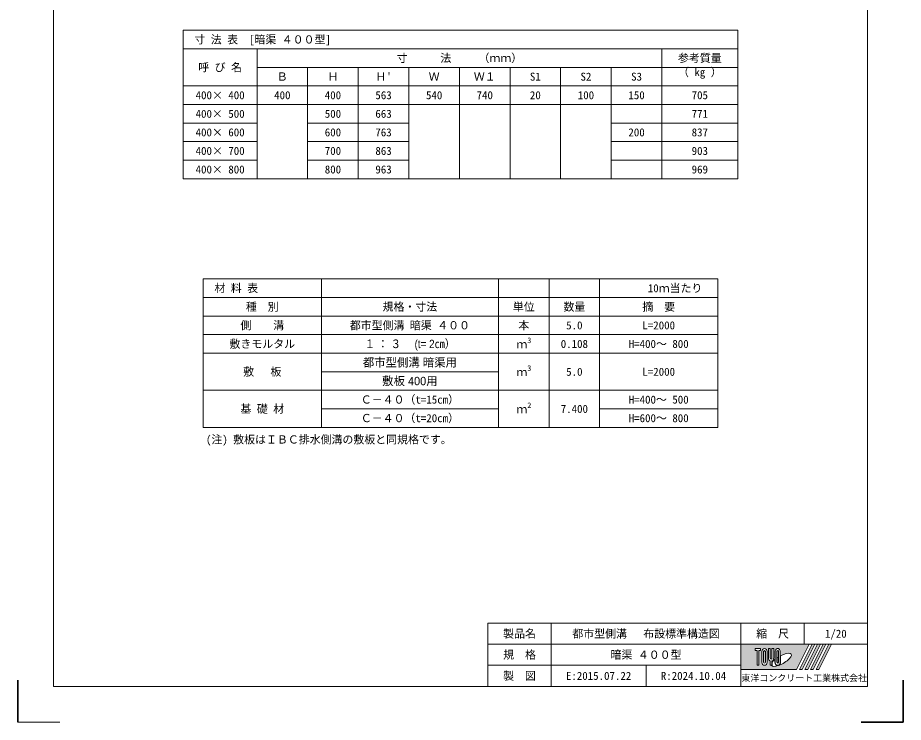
# Model space of a CAD drawing. Units: millimetres at full size, sheet at 1:25; details may follow other scales. Extents: x 18944 to 44294, y 17215 to 24678.
# Drawn here: x 29294 to 33494, y 18658 to 21998 of the extents above; entities that cross this region are included whole.
import ezdxf
from ezdxf.enums import TextEntityAlignment as Align

# ---------------------------------------------------------------- set-up
doc = ezdxf.new("R2010")
doc.units = ezdxf.units.MM
doc.header["$LTSCALE"] = 25
for name, color, linetype, lineweight in [('0_2', 7, 'Continuous', 5), ('Defpoints_3', 8, 'Continuous', 0), ('図枠', 7, 'Continuous', 5), ('寸法・材料表', 7, 'Continuous', 13), ('枠', 5, 'Continuous', 5)]:
    doc.layers.add(name, color=color, linetype=linetype, lineweight=lineweight)
doc.styles.add('ＭＳ ゴシック', font='')
doc.styles.add('ＭＳ Ｐゴシック', font='')
doc.styles.get('ＭＳ ゴシック').set_extended_font_data('MS Gothic')
doc.styles.get('ＭＳ Ｐゴシック').set_extended_font_data('MS PGothic')

msp = doc.modelspace()

# ---------------------------------------------------------------- hatches: boundary and pattern name
at = {"layer": '枠'}
h = msp.add_hatch(color=7, dxfattribs=at)
h.paths.add_polyline_path([(32724.14, 19027.73), (32724.14, 18907.73), (32988.14, 18907.73), (33048.14, 19027.73)])
edge = h.paths.add_edge_path(flags=16)
edge.add_ellipse((32915.82, 18953.86), major_axis=(47.01585, 26.31662), ratio=0.3471473395109996, start_angle=-144.31121569395793, end_angle=72.18990356030855, ccw=False)
edge.add_ellipse((32898.41, 18942.5), major_axis=(-0, 16), ratio=0.8463541875, start_angle=-160.70345584570234, end_angle=-90.00000000004138)
edge.add_line((32911.96, 18942.5), (32911.96, 18973))
edge = h.paths.add_edge_path(flags=16)
edge.add_ellipse((32898.41, 18992.96), major_axis=(-0, 14.76923), ratio=0.8463541534423831, start_angle=-90.00000000001182, end_angle=89.9999999999884, ccw=False)
edge.add_line((32910.91, 18992.96), (32910.91, 18942.5))
edge.add_ellipse((32898.41, 18942.5), major_axis=(-0, 14.76923), ratio=0.8463541534423831, start_angle=90.00000000001666, end_angle=-89.99999999998352, ccw=False)
edge.add_line((32885.91, 18942.5), (32885.91, 18992.96))
edge = h.paths.add_edge_path(flags=16)
edge.add_line((32902.58, 18992.96), (32902.58, 18942.5))
edge.add_ellipse((32898.41, 18942.5), major_axis=(-0, 4.92308), ratio=0.8463542211507153, start_angle=89.9999999999153, end_angle=-90.0000000000851, ccw=False)
edge.add_line((32894.25, 18942.5), (32894.25, 18992.96))
edge.add_ellipse((32898.41, 18992.96), major_axis=(-0, 4.92308), ratio=0.8463542211507153, start_angle=-90.00000000008515, end_angle=89.9999999999153, ccw=False)
edge = h.paths.add_edge_path(flags=16)
edge.add_line((32901.54, 18967.17), (32901.54, 18942.5))
edge.add_ellipse((32898.41, 18942.5), major_axis=(0, 3.69231), ratio=0.8463540961371586, start_angle=90.00000000011295, end_angle=-89.99999999988654, ccw=False)
edge.add_line((32895.29, 18942.5), (32895.29, 18963.13))
edge.add_ellipse((32915.82, 18953.86), major_axis=(47.01585, 26.31662), ratio=0.3471473395109996, start_angle=107.79174152029009, end_angle=126.47131839506872, ccw=False)
edge = h.paths.add_edge_path(flags=16)
edge.add_line((32879.66, 19007.73), (32879.66, 18962.5))
edge.add_ellipse((32867.16, 18962.5), major_axis=(0, 14.76923), ratio=0.8463541534423831, start_angle=-163.3411667375368, end_angle=-89.99999999998818, ccw=False)
edge.add_line((32871.33, 18948.57), (32871.33, 18927.73))
edge.add_line((32871.33, 18927.73), (32863, 18927.73))
edge.add_line((32863, 18927.73), (32863, 18948.57))
edge.add_ellipse((32867.16, 18962.5), major_axis=(-0, 14.76923), ratio=0.8463541534423831, start_angle=89.9999999999884, end_angle=163.34116673753678, ccw=False)
edge.add_line((32854.66, 18962.5), (32854.66, 19007.73))
edge.add_line((32854.66, 19007.73), (32863, 19007.73))
edge.add_line((32863, 19007.73), (32863, 18962.5))
edge.add_ellipse((32867.16, 18962.5), major_axis=(-0, 4.92308), ratio=0.8463542211507153, start_angle=89.99999999999999, end_angle=-90.00000000000001)
edge.add_line((32871.33, 18962.5), (32871.33, 19007.73))
edge.add_line((32871.33, 19007.73), (32879.66, 19007.73))
edge = h.paths.add_edge_path(flags=16)
edge.add_line((32884.87, 18955.23), (32884.87, 18942.5))
edge.add_ellipse((32898.41, 18942.5), major_axis=(-0, 16), ratio=0.8463541875, start_angle=90.00000000001535, end_angle=-171.54426984635023)
edge.add_ellipse((32915.82, 18953.86), major_axis=(47.01585, 26.31662), ratio=0.3471473395109997, start_angle=-178.64953570900536, end_angle=-148.2924418321603, ccw=False)
edge.add_line((32869.53, 18926.5), (32872.37, 18926.5))
edge.add_line((32872.37, 18926.5), (32872.37, 18942.1))
edge.add_ellipse((32915.82, 18953.86), major_axis=(47.01585, 26.31662), ratio=0.34714733951099963, start_angle=148.21912017273752, end_angle=165.90812154570685, ccw=False)
edge = h.paths.add_edge_path(flags=16)
edge.add_ellipse((32835.91, 18992.96), major_axis=(0, 14.76923), ratio=0.8463541534423831, start_angle=-89.9999999999551, end_angle=90.0000000000449, ccw=False)
edge.add_line((32848.41, 18992.96), (32848.41, 18942.5))
edge.add_ellipse((32835.91, 18942.5), major_axis=(-0, 14.76923), ratio=0.8463541534423831, start_angle=89.9999999999884, end_angle=-90.00000000001182, ccw=False)
edge.add_line((32823.41, 18942.5), (32823.41, 18992.96))
edge = h.paths.add_edge_path(flags=16)
edge.add_line((32840.08, 18992.96), (32840.08, 18942.5))
edge.add_ellipse((32835.91, 18942.5), major_axis=(-0, 4.92308), ratio=0.8463542211507153, start_angle=90, end_angle=-90, ccw=False)
edge.add_line((32831.75, 18942.5), (32831.75, 18992.96))
edge.add_ellipse((32835.91, 18992.96), major_axis=(-0, 4.92308), ratio=0.8463542211507153, start_angle=-90.00000000008515, end_angle=89.9999999999153, ccw=False)
h.paths.add_polyline_path([(32817.16, 19007.73), (32817.16, 18997.88), (32808.83, 18997.88), (32808.83, 18927.73), (32800.5, 18927.73), (32800.5, 18997.88), (32792.16, 18997.88), (32792.16, 19007.73)], flags=16)
for points in [[(33001.34, 18907.73), (33014.54, 18907.73), (33074.54, 19027.73), (33061.34, 19027.73)], [(33100.94, 19027.73), (33087.74, 19027.73), (33027.74, 18907.73), (33040.94, 18907.73)], [(33127.34, 19027.73), (33114.14, 19027.73), (33054.14, 18907.73), (33067.34, 18907.73)], [(33153.74, 19027.73), (33140.54, 19027.73), (33080.54, 18907.73), (33093.74, 18907.73)]]:
    msp.add_hatch(color=7, dxfattribs=at).paths.add_polyline_path(points)

# ---------------------------------------------------------------- linework, layer by layer
at = {"layer": 'Defpoints_3'}
for p, q in [((30079.14, 21938.66), (32709.14, 21938.66)), ((30079.14, 21938.66), (30079.14, 21850.66)), ((32709.14, 21938.66), (32709.14, 21850.66)), ((32349.14, 21762.66), (32709.14, 21762.66)), ((30429.14, 21586.66), (30669.14, 21586.66)), ((31149.14, 21586.66), (32349.14, 21586.66)), ((32109.14, 21410.66), (32349.14, 21410.66)), ((32109.14, 21322.66), (32349.14, 21322.66)), ((30174.14, 20759.56), (32614.14, 20759.56)), ((30174.14, 20759.56), (30174.14, 20671.56)), ((30734.14, 20759.56), (30734.14, 20671.56)), ((31574.14, 20759.56), (31574.14, 20671.56)), ((31814.14, 20759.56), (31814.14, 20671.56)), ((32054.14, 20759.56), (32054.14, 20671.56)), ((32614.14, 20759.56), (32614.14, 20671.56)), ((30734.14, 20319.56), (31574.14, 20319.56))]:
    msp.add_line(p, q, dxfattribs=at)
at = {"layer": 'Defpoints_3', "color": 7, "lineweight": 13}
msp.add_line((29494.14, 18657.73), (29294.14, 18657.73), dxfattribs=at)
at = {"layer": '図枠', "lineweight": 35}
for p, q in [((29294.14, 18857.73), (29294.14, 18657.73)), ((33494.14, 18857.73), (33494.14, 18657.73)), ((33294.14, 18657.73), (33494.14, 18657.73))]:
    msp.add_line(p, q, dxfattribs=at)
at = {"layer": '寸法・材料表'}
for p, q in [((30079.14, 21850.66), (32709.14, 21850.66)), ((30079.14, 21850.66), (30079.14, 21234.66)), ((30429.14, 21850.66), (30429.14, 21234.66)), ((32349.14, 21850.66), (32349.14, 21234.66)), ((32709.14, 21850.66), (32709.14, 21234.66)), ((30429.14, 21762.66), (32349.14, 21762.66)), ((30669.14, 21762.66), (30669.14, 21234.66)), ((30909.14, 21762.66), (30909.14, 21234.66)), ((31149.14, 21762.66), (31149.14, 21234.66)), ((31389.14, 21762.66), (31389.14, 21234.66)), ((31629.14, 21762.66), (31629.14, 21234.66)), ((31869.14, 21762.66), (31869.14, 21234.66)), ((32109.14, 21762.66), (32109.14, 21234.66)), ((30079.14, 21674.66), (32709.14, 21674.66)), ((30079.14, 21586.66), (30429.14, 21586.66)), ((30669.14, 21586.66), (31149.14, 21586.66)), ((32349.14, 21586.66), (32709.14, 21586.66)), ((30079.14, 21498.66), (30429.14, 21498.66)), ((30669.14, 21498.66), (31149.14, 21498.66)), ((32109.14, 21498.66), (32709.14, 21498.66)), ((30079.14, 21410.66), (30429.14, 21410.66)), ((30669.14, 21410.66), (31149.14, 21410.66)), ((32349.14, 21410.66), (32709.14, 21410.66)), ((30079.14, 21322.66), (30429.14, 21322.66)), ((30669.14, 21322.66), (31149.14, 21322.66)), ((32349.14, 21322.66), (32709.14, 21322.66)), ((30079.14, 21234.66), (32709.14, 21234.66)), ((30174.14, 20671.56), (32614.14, 20671.56)), ((30174.14, 20671.56), (30174.14, 20055.56)), ((30734.14, 20671.56), (30734.14, 20055.56)), ((31574.14, 20671.56), (31574.14, 20055.56)), ((31814.14, 20671.56), (31814.14, 20055.56)), ((32054.14, 20671.56), (32054.14, 20055.56)), ((32614.14, 20671.56), (32614.14, 20055.56)), ((30174.14, 20583.56), (32614.14, 20583.56)), ((30174.14, 20495.56), (32614.14, 20495.56)), ((30174.14, 20407.56), (32614.14, 20407.56)), ((30174.14, 20231.56), (32614.14, 20231.56)), ((30734.14, 20143.56), (31574.14, 20143.56)), ((32054.14, 20143.56), (32614.14, 20143.56)), ((30174.14, 20055.56), (32614.14, 20055.56))]:
    msp.add_line(p, q, dxfattribs=at)
at = {"layer": '枠', "lineweight": 13}
for p, q in [((29464.14, 18827.73), (29464.14, 24427.73)), ((33324.14, 18827.73), (33324.14, 24427.73)), ((33324.14, 19127.73), (31524.14, 19127.73)), ((31524.14, 18827.73), (31524.14, 19127.73)), ((31824.14, 18827.73), (31824.14, 19127.73)), ((32724.14, 18827.73), (32724.14, 19127.73)), ((33024.14, 19027.73), (33024.14, 19127.73)), ((33324.14, 19027.73), (31524.14, 19027.73)), ((32724.14, 18927.73), (31524.14, 18927.73)), ((32274.14, 18827.73), (32274.14, 18927.73)), ((33324.14, 18827.73), (29464.14, 18827.73))]:
    msp.add_line(p, q, dxfattribs=at)
at = {"layer": '枠'}
for p, q in [((32724.14, 19027.73), (33048.14, 19027.73)), ((32724.14, 19027.73), (32724.14, 18907.73)), ((33048.14, 19027.73), (32988.14, 18907.73)), ((33061.34, 19027.73), (33001.34, 18907.73)), ((33074.54, 19027.73), (33014.54, 18907.73)), ((33087.74, 19027.73), (33027.74, 18907.73)), ((33100.94, 19027.73), (33040.94, 18907.73)), ((33114.14, 19027.73), (33054.14, 18907.73)), ((33061.34, 19027.73), (33074.54, 19027.73)), ((33127.34, 19027.73), (33067.34, 18907.73)), ((33140.54, 19027.73), (33080.54, 18907.73)), ((33087.74, 19027.73), (33100.94, 19027.73)), ((33153.74, 19027.73), (33093.74, 18907.73)), ((33114.14, 19027.73), (33127.34, 19027.73)), ((33140.54, 19027.73), (33153.74, 19027.73)), ((32792.16, 19007.73), (32817.16, 19007.73)), ((32792.16, 19007.73), (32792.16, 18997.88)), ((32800.5, 18997.88), (32792.16, 18997.88)), ((32800.5, 18997.88), (32800.5, 18927.73)), ((32817.16, 18997.88), (32808.83, 18997.88)), ((32808.83, 18997.88), (32808.83, 18927.73)), ((32817.16, 19007.73), (32817.16, 18997.88)), ((32823.41, 18992.96), (32823.41, 18942.5)), ((32831.75, 18942.5), (32831.75, 18992.96)), ((32840.08, 18992.96), (32840.08, 18942.5)), ((32848.41, 18942.5), (32848.41, 18992.96)), ((32854.66, 18962.5), (32854.66, 19007.73)), ((32854.66, 19007.73), (32863, 19007.73)), ((32863, 19007.73), (32863, 18962.5)), ((32871.33, 18962.5), (32871.33, 19007.73)), ((32871.33, 19007.73), (32879.66, 19007.73)), ((32879.66, 19007.73), (32879.66, 18962.5)), ((32885.91, 18992.96), (32885.91, 18942.5)), ((32894.25, 18942.5), (32894.25, 18992.96)), ((32902.58, 18992.96), (32902.58, 18942.5)), ((32910.91, 18942.5), (32910.91, 18992.96)), ((32863, 18948.57), (32863, 18927.73)), ((32871.33, 18948.57), (32871.33, 18927.73)), ((32872.37, 18942.1), (32872.37, 18926.5)), ((32884.87, 18955.23), (32884.87, 18942.5)), ((32895.29, 18942.5), (32895.29, 18963.13)), ((32901.54, 18967.17), (32901.54, 18942.5)), ((32911.96, 18942.5), (32911.96, 18973)), ((32724.14, 18907.73), (32988.14, 18907.73)), ((32808.83, 18927.73), (32800.5, 18927.73)), ((32871.33, 18927.73), (32863, 18927.73)), ((32869.53, 18926.5), (32872.37, 18926.5)), ((33001.34, 18907.73), (33014.54, 18907.73)), ((33027.74, 18907.73), (33040.94, 18907.73)), ((33054.14, 18907.73), (33067.34, 18907.73)), ((33080.54, 18907.73), (33093.74, 18907.73))]:
    msp.add_line(p, q, dxfattribs=at)
for centre, major_axis, ratio, start_param, end_param in [((32835.91, 18992.96), (0, 14.76923), 0.846354, 4.712388980385353, 7.853981633975145), ((32835.91, 18992.96), (-0, 4.92308), 0.846354, 4.712388980383433, 7.853981633973232), ((32898.41, 18992.96), (-0, 14.76923), 0.846354, 4.712388980384516, 7.853981633974312), ((32898.41, 18992.96), (-0, 4.92308), 0.846354, 4.712388980383433, 7.853981633973232), ((32915.82, 18953.86), (47.01585, 26.31662), 0.347147, 4.262185332381519, 7.7429162813385775), ((32835.91, 18942.5), (-0, 14.76923), 0.846354, 1.5707963267947251, 4.712388980384516), ((32835.91, 18942.5), (-0, 4.92308), 0.846354, 1.5707963267948963, 4.71238898038469), ((32867.16, 18962.5), (-0, 14.76923), 0.846354, 1.5707963267947251, 2.8017557441348973), ((32867.16, 18962.5), (-0, 4.92308), 0.846354, 1.5707963267948963, 4.71238898038469), ((32867.16, 18962.5), (0, 14.76923), 0.846354, 3.4814295630446885, 4.712388980384865), ((32915.82, 18953.86), (47.01585, 26.31662), 0.347147, 2.0815196641224665, 2.5155126073166394), ((32898.41, 18942.5), (-0, 16), 0.846354, 1.5707963267951233, 3.315467866329037), ((32898.41, 18942.5), (-0, 14.76923), 0.846354, 1.5707963267951424, 4.712388980384934), ((32898.41, 18942.5), (-0, 4.92308), 0.846354, 1.5707963267936451, 4.712388980383432), ((32915.82, 18953.86), (47.01585, 26.31662), 0.347147, 1.6817405097970635, 1.821983319661551), ((32898.41, 18942.5), (0, 3.69231), 0.846354, 1.5707963267965648, 4.712388980386365), ((32898.41, 18942.5), (-0, 16), 0.846354, 3.5338438000146266, 4.712388980384079), ((32915.82, 18953.86), (47.01585, 26.31662), 0.347147, 3.2093975090571134, 4.200445063285323)]:
    msp.add_ellipse(centre, major_axis=major_axis, ratio=ratio, start_param=start_param, end_param=end_param, dxfattribs=at)

# ---------------------------------------------------------------- texts
at = {"layer": '0_2', "style": 'ＭＳ ゴシック'}
msp.add_text('(注) 敷板はＩＢＣ排水側溝の敷板と同規格です。', height=37.98, dxfattribs=at).set_placement((30186.9, 19967.83), align=Align.BOTTOM_LEFT)
at = {"layer": '寸法・材料表', "style": 'ＭＳ ゴシック'}
for s, p in [('\u3000寸 法 表\u3000[暗渠 ４００型]', (30080.34, 21894.66)), ('\u3000材 料 表', (30175.34, 20715.56))]:
    msp.add_text(s, height=37.98, dxfattribs=at).set_placement(p, align=Align.MIDDLE_LEFT)
at = {"layer": '寸法・材料表'}
for s, height, style, p in [('寸    \u3000法   \u3000（ｍｍ）', 37.98, 'ＭＳ ゴシック', (31389.14, 21806.66)), ('参考質量', 37.98, 'ＭＳ ゴシック', (32529.14, 21806.66)), ('呼 び 名', 37.98, 'ＭＳ ゴシック', (30254.14, 21762.66)), ('Ｂ', 37.98, 'ＭＳ ゴシック', (30549.14, 21718.66)), ('Ｈ', 37.98, 'ＭＳ ゴシック', (30789.14, 21718.66)), ("Ｈ'", 37.98, 'ＭＳ ゴシック', (31029.14, 21718.66)), ('Ｗ', 37.98, 'ＭＳ ゴシック', (31269.14, 21718.66)), ('Ｗ１', 37.98, 'ＭＳ ゴシック', (31509.14, 21718.66)), ('S1', 37.98, 'ＭＳ ゴシック', (31749.14, 21718.66)), ('S2', 37.98, 'ＭＳ ゴシック', (31989.14, 21718.66)), ('S3', 37.98, 'ＭＳ ゴシック', (32229.14, 21718.66)), ('400× 400', 37.98, 'ＭＳ ゴシック', (30254.14, 21630.66)), ('400', 37.98, 'ＭＳ ゴシック', (30549.14, 21630.66)), ('400', 37.98, 'ＭＳ ゴシック', (30789.14, 21630.66)), ('563', 37.98, 'ＭＳ ゴシック', (31029.14, 21630.66)), ('540', 37.98, 'ＭＳ ゴシック', (31269.14, 21630.66)), ('740', 37.98, 'ＭＳ ゴシック', (31509.14, 21630.66)), ('20', 37.98, 'ＭＳ ゴシック', (31749.14, 21630.66)), ('100', 37.98, 'ＭＳ ゴシック', (31989.14, 21630.66)), ('150', 37.98, 'ＭＳ ゴシック', (32229.14, 21630.66)), ('705', 37.98, 'ＭＳ ゴシック', (32529.14, 21630.66)), ('400× 500', 37.98, 'ＭＳ ゴシック', (30254.14, 21542.66)), ('500', 37.98, 'ＭＳ ゴシック', (30789.14, 21542.66)), ('663', 37.98, 'ＭＳ ゴシック', (31029.14, 21542.66)), ('771', 37.98, 'ＭＳ ゴシック', (32529.14, 21542.66)), ('400× 600', 37.98, 'ＭＳ ゴシック', (30254.14, 21454.66)), ('600', 37.98, 'ＭＳ ゴシック', (30789.14, 21454.66)), ('763', 37.98, 'ＭＳ ゴシック', (31029.14, 21454.66)), ('200', 37.98, 'ＭＳ ゴシック', (32229.14, 21454.66)), ('837', 37.98, 'ＭＳ ゴシック', (32529.14, 21454.66)), ('400× 700', 37.98, 'ＭＳ ゴシック', (30254.14, 21366.66)), ('700', 37.98, 'ＭＳ ゴシック', (30789.14, 21366.66)), ('863', 37.98, 'ＭＳ ゴシック', (31029.14, 21366.66)), ('903', 37.98, 'ＭＳ ゴシック', (32529.14, 21366.66)), ('400× 800', 37.98, 'ＭＳ ゴシック', (30254.14, 21278.66)), ('800', 37.98, 'ＭＳ ゴシック', (30789.14, 21278.66)), ('963', 37.98, 'ＭＳ ゴシック', (31029.14, 21278.66)), ('969', 37.98, 'ＭＳ ゴシック', (32529.14, 21278.66)), ('\u3000\u3000\u300010ｍ当たり', 37.98, 'ＭＳ ゴシック', (32334.14, 20715.56)), ('種\u3000別', 37.98, 'ＭＳ ゴシック', (30454.14, 20627.56)), ('規格・寸法', 37.98, 'ＭＳ ゴシック', (31154.14, 20627.56)), ('単位', 37.98, 'ＭＳ ゴシック', (31694.14, 20627.56)), ('数量', 37.98, 'ＭＳ ゴシック', (31934.14, 20627.56)), ('摘\u3000要', 37.98, 'ＭＳ ゴシック', (32334.14, 20627.56)), ('側\u3000\u3000溝', 37.98, 'ＭＳ ゴシック', (30454.14, 20539.56)), ('都市型側溝 暗渠 ４００', 37.98, 'ＭＳ ゴシック', (31154.14, 20539.56)), ('本', 37.98, 'ＭＳ ゴシック', (31694.14, 20539.56)), ('5.0', 37.98, 'ＭＳ ゴシック', (31934.14, 20539.56)), ('L=2000', 37.98, 'ＭＳ ゴシック', (32334.14, 20539.56)), ('敷きモルタル', 37.98, 'ＭＳ ゴシック', (30454.14, 20451.56)), ('0.108', 37.98, 'ＭＳ ゴシック', (31934.14, 20451.56)), ('H=400～ 800', 37.98, 'ＭＳ ゴシック', (32334.14, 20451.56)), ('都市型側溝 暗渠用', 39.59, 'ＭＳ Ｐゴシック', (31154.14, 20363.56)), ('敷   板', 37.98, 'ＭＳ ゴシック', (30454.14, 20319.56)), ('5.0', 37.98, 'ＭＳ ゴシック', (31934.14, 20319.56)), ('L=2000', 37.98, 'ＭＳ ゴシック', (32334.14, 20319.56)), ('敷板 400用', 39.59, 'ＭＳ Ｐゴシック', (31154.14, 20275.56)), ('Ｃ－４０（t=15cm）', 37.98, 'ＭＳ ゴシック', (31154.14, 20187.56)), ('H=400～ 500', 37.98, 'ＭＳ ゴシック', (32334.14, 20187.56)), ('基 礎 材', 37.98, 'ＭＳ ゴシック', (30454.14, 20143.56)), ('7.400', 37.98, 'ＭＳ ゴシック', (31934.14, 20143.56)), ('Ｃ－４０（t=20cm）', 37.98, 'ＭＳ ゴシック', (31154.14, 20099.56)), ('H=600～ 800', 37.98, 'ＭＳ ゴシック', (32334.14, 20099.56))]:
    msp.add_text(s, height=height, dxfattribs=dict(at, style=style)).set_placement(p, align=Align.MIDDLE_CENTER)
at = {"layer": '寸法・材料表', "style": 'ＭＳ ゴシック'}
msp.add_text('（ kg ）', height=37.98, dxfattribs=at).set_placement((32529.14, 21709.66), align=Align.BOTTOM_CENTER)
at = {"layer": '寸法・材料表', "style": 'ＭＳ Ｐゴシック', "width": 0.9}
msp.add_text('１ ： ３     (t= 2㎝）', height=39.59, dxfattribs=at).set_placement((31154.14, 20451.56), align=Align.MIDDLE_CENTER)
at = {"layer": '寸法・材料表', "style": 'ＭＳ ゴシック'}
for s, height, p in [('ｍ', 37.98, (31659.18, 20419.43)), ('3', 26.58, (31710.98, 20447.43)), ('3', 26.58, (31710.98, 20315.43)), ('ｍ', 37.98, (31659.18, 20287.43)), ('2', 26.58, (31710.98, 20139.43)), ('ｍ', 37.98, (31659.18, 20111.43))]:
    msp.add_text(s, height=height, dxfattribs=at).set_placement(p, align=Align.BOTTOM_LEFT)
at = {"layer": '枠', "color": 7, "style": 'ＭＳ ゴシック'}
for s, height, p in [('製品名', 37.98, (31674.14, 19077.73)), ('都市型側溝   布設標準構造図', 37.98, (32274.14, 19077.73)), ('縮\u3000尺', 37.98, (32874.14, 19077.73)), ('1/20', 37.98, (33174.14, 19077.73)), ('規\u3000格', 37.98, (31674.14, 18977.73)), ('暗渠 ４００型', 37.98, (32274.14, 18977.73)), ('製\u3000図', 37.98, (31674.14, 18877.73)), ('E:2015.07.22', 37.98, (32049.14, 18877.73)), ('R:2024.10.04', 37.98, (32499.14, 18877.73)), ('東洋コンクリート工業株式会社', 30.38, (33024.14, 18867.73))]:
    msp.add_text(s, height=height, dxfattribs=at).set_placement(p, align=Align.MIDDLE_CENTER)

doc.saveas('drawing.dxf')
